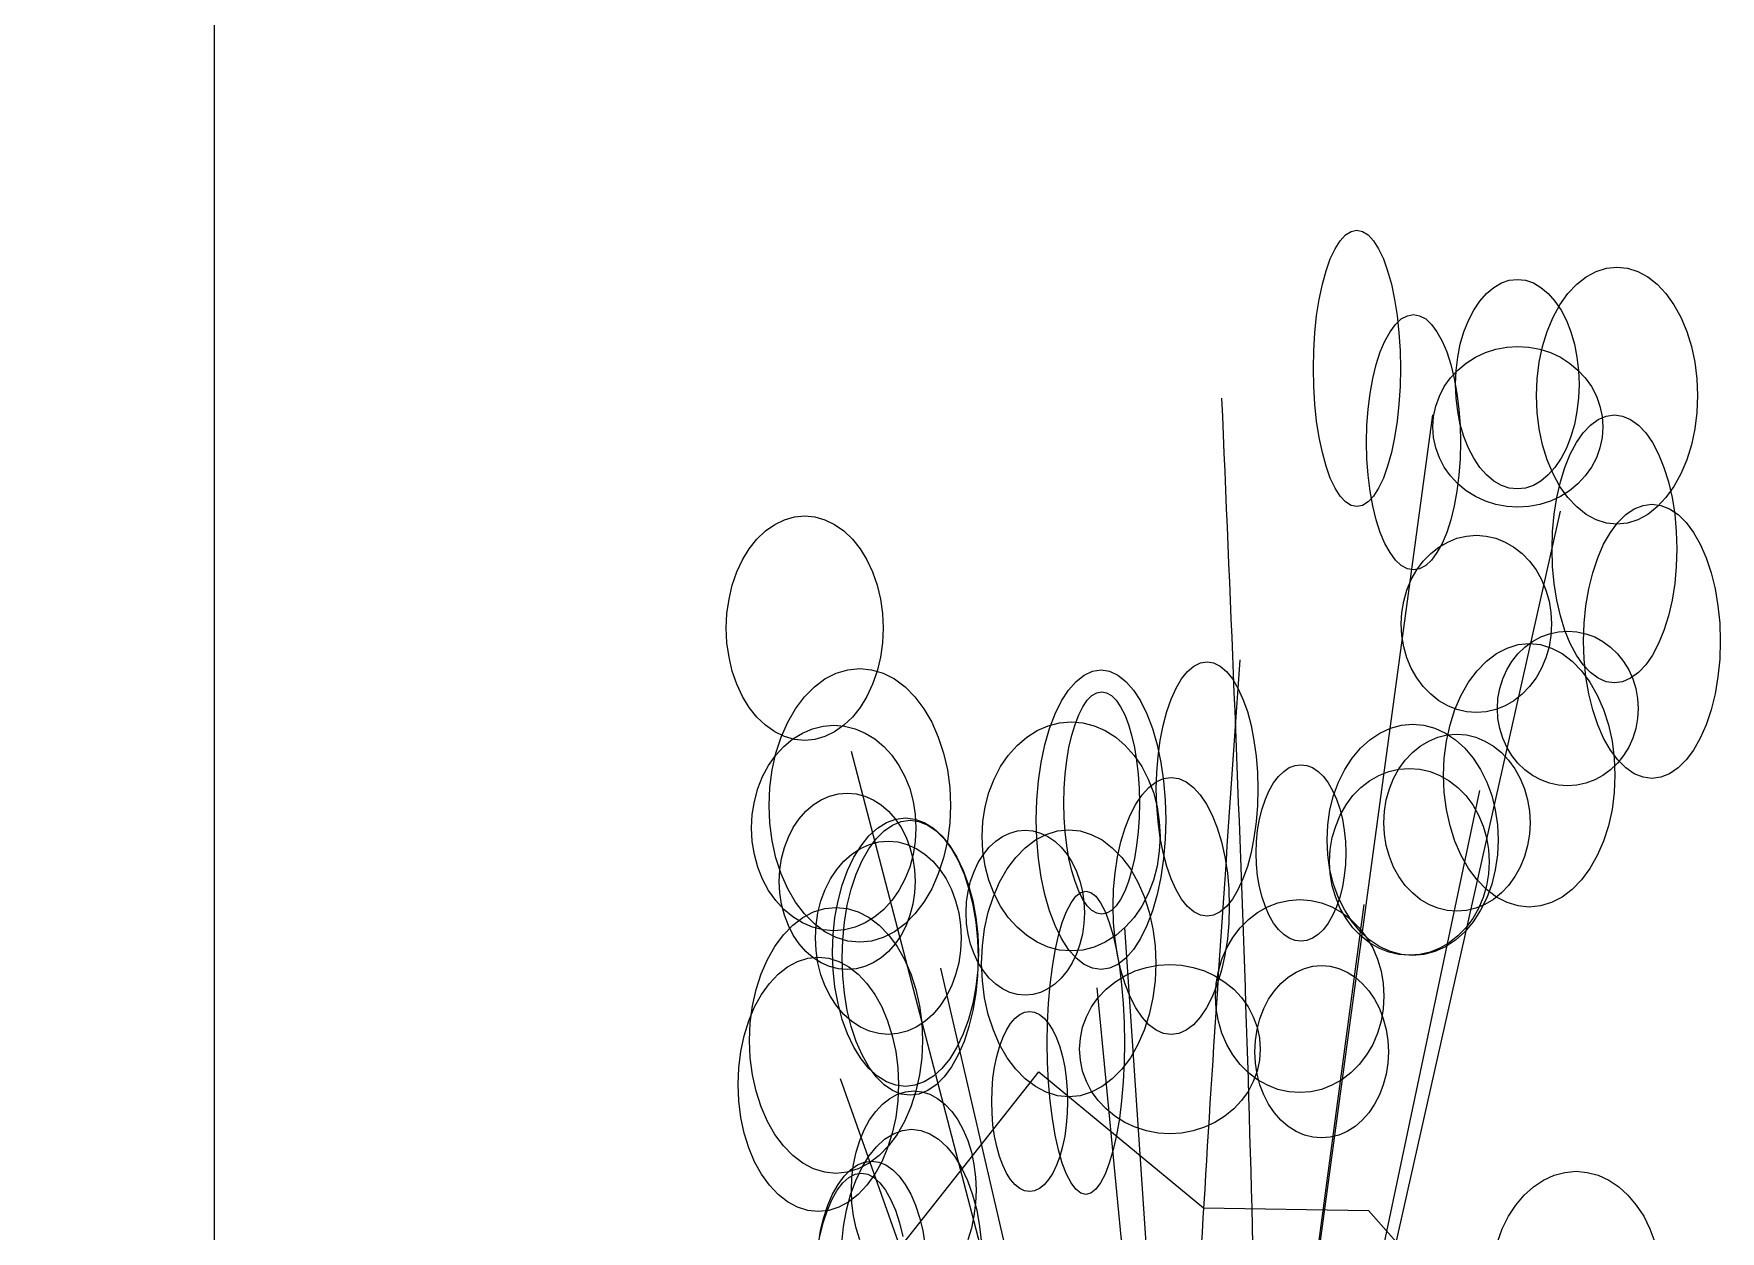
# Model space of a CAD drawing. Header units: millimetres. Extents: x -1800 to 33200, y -8500 to 38400.
# Drawn here: x 22664 to 24651, y 22283 to 23694 of the extents above; entities that cross this region are included whole.
import ezdxf

# ---------------------------------------------------------------- set-up
doc = ezdxf.new("R2010")
doc.units = ezdxf.units.MM
for name, color, linetype, lineweight in [('E-GLASS', 4, 'Continuous', 13), ('E-LANDSCAPE', 8, 'Continuous', 9), ('E-PLANT', 3, 'Continuous', 13)]:
    doc.layers.add(name, color=color, linetype=linetype, lineweight=lineweight)

msp = doc.modelspace()

# ---------------------------------------------------------------- linework, layer by layer
at = {"layer": 'E-GLASS'}
msp.add_line((22876.7, 25361.4), (22876.7, 20623.5), dxfattribs=at)
at = {"layer": 'E-LANDSCAPE'}
msp.add_lwpolyline([(19963.1, 22056.9), (20157.4, 22056.5), (20351.6, 22172.5), (20545.8, 22333.3), (20740.1, 22535), (20934.3, 22728.1), (21128.6, 22427), (21322.8, 22153.3), (21517, 22190), (21711.3, 21938), (21905.5, 22042.9), (22099.7, 22142.5), (22294, 22148.7), (22488.2, 22080.3), (22682.4, 21790.5), (22876.7, 21711.3), (23070.9, 21560.6), (23265.1, 21664.6), (23459.4, 21935.3), (23653.6, 22224.7), (23847.9, 22471.2), (24042.1, 22310.6), (24236.3, 22307.8), (24430.6, 22087.4)], dxfattribs=at)
at = {"layer": 'E-PLANT'}
for q in [(24312.2, 23245.3), (24462.4, 23131.8), (23627.4, 22848.4), (24367.5, 22802.7), (24231.4, 22668.3), (23949.5, 22641), (23732.5, 22593.1), (23916.9, 22570), (23614.4, 22462.7)]:
    msp.add_line((24042.1, 21260.4), q, dxfattribs=at)
for points in [[(24273.9, 23300), (24273.5, 23278.7), (24272.2, 23257.9), (24270, 23237.7), (24267.1, 23218.6), (24263.3, 23200.9), (24258.9, 23184.9), (24253.9, 23170.8), (24248.3, 23159), (24242.3, 23149.6), (24235.9, 23142.7), (24229.3, 23138.6), (24222.7, 23137.2), (24216, 23138.6), (24209.4, 23142.7), (24203, 23149.6), (24197, 23159), (24191.4, 23170.8), (24186.4, 23184.9), (24182, 23200.9), (24178.2, 23218.6), (24175.3, 23237.7), (24173.1, 23257.9), (24171.8, 23278.7), (24171.4, 23300), (24171.8, 23321.2), (24173.1, 23342.1), (24175.3, 23362.3), (24178.2, 23381.4), (24182, 23399.1), (24186.4, 23415.1), (24191.4, 23429.2), (24197, 23441), (24203, 23450.4), (24209.4, 23457.3), (24216, 23461.4), (24222.7, 23462.8), (24229.3, 23461.4), (24235.9, 23457.3), (24242.3, 23450.4), (24248.3, 23441), (24253.9, 23429.2), (24258.9, 23415.1), (24263.3, 23399.1), (24267.1, 23381.4), (24270, 23362.3), (24272.2, 23342.1), (24273.5, 23321.2), (24273.9, 23300)], [(24623.9, 23268), (24623, 23248.2), (24620.6, 23228.7), (24616.6, 23210), (24611.1, 23192.2), (24604.3, 23175.7), (24596.1, 23160.8), (24586.7, 23147.7), (24576.4, 23136.7), (24565.3, 23128), (24553.6, 23121.6), (24541.4, 23117.7), (24529, 23116.4), (24516.6, 23117.7), (24504.5, 23121.6), (24492.7, 23128), (24481.6, 23136.7), (24471.3, 23147.7), (24461.9, 23160.8), (24453.8, 23175.7), (24446.9, 23192.2), (24441.4, 23210), (24437.4, 23228.7), (24435, 23248.2), (24434.2, 23268), (24435, 23287.7), (24437.4, 23307.2), (24441.4, 23325.9), (24446.9, 23343.7), (24453.8, 23360.2), (24461.9, 23375.1), (24471.3, 23388.2), (24481.6, 23399.2), (24492.7, 23407.9), (24504.5, 23414.3), (24516.6, 23418.2), (24529, 23419.5), (24541.4, 23418.2), (24553.6, 23414.3), (24565.3, 23407.9), (24576.4, 23399.2), (24586.7, 23388.2), (24596.1, 23375.1), (24604.3, 23360.2), (24611.1, 23343.7), (24616.6, 23325.9), (24620.6, 23307.2), (24623, 23287.7), (24623.9, 23268)], [(24484.4, 23281.4), (24483.8, 23265.3), (24481.9, 23249.4), (24478.9, 23234.1), (24474.7, 23219.6), (24469.4, 23206.2), (24463.1, 23194.1), (24456, 23183.4), (24448.1, 23174.4), (24439.5, 23167.3), (24430.5, 23162.1), (24421.2, 23158.9), (24411.7, 23157.9), (24402.2, 23158.9), (24392.9, 23162.1), (24383.9, 23167.3), (24375.4, 23174.4), (24367.4, 23183.4), (24360.3, 23194.1), (24354, 23206.2), (24348.7, 23219.6), (24344.5, 23234.1), (24341.5, 23249.4), (24339.6, 23265.3), (24339, 23281.4), (24339.6, 23297.5), (24341.5, 23313.4), (24344.5, 23328.7), (24348.7, 23343.2), (24354, 23356.6), (24360.3, 23368.7), (24367.4, 23379.4), (24375.4, 23388.4), (24383.9, 23395.5), (24392.9, 23400.7), (24402.2, 23403.9), (24411.7, 23404.9), (24421.2, 23403.9), (24430.5, 23400.7), (24439.5, 23395.5), (24448.1, 23388.4), (24456, 23379.4), (24463.1, 23368.7), (24469.4, 23356.6), (24474.7, 23343.2), (24478.9, 23328.7), (24481.9, 23313.4), (24483.8, 23297.5), (24484.4, 23281.4)], [(24344.7, 23213.1), (24344.2, 23193.5), (24342.8, 23174.2), (24340.5, 23155.5), (24337.3, 23137.9), (24333.3, 23121.6), (24328.5, 23106.8), (24323, 23093.8), (24317, 23082.9), (24310.5, 23074.2), (24303.7, 23067.9), (24296.6, 23064), (24289.4, 23062.8), (24282.1, 23064), (24275, 23067.9), (24268.2, 23074.2), (24261.7, 23082.9), (24255.7, 23093.8), (24250.2, 23106.8), (24245.4, 23121.6), (24241.4, 23137.9), (24238.2, 23155.5), (24235.9, 23174.2), (24234.5, 23193.5), (24234, 23213.1), (24234.5, 23232.7), (24235.9, 23252), (24238.2, 23270.6), (24241.4, 23288.2), (24245.4, 23304.6), (24250.2, 23319.4), (24255.7, 23332.3), (24261.7, 23343.3), (24268.2, 23351.9), (24275, 23358.3), (24282.1, 23362.1), (24289.4, 23363.4), (24296.6, 23362.1), (24303.7, 23358.3), (24310.5, 23351.9), (24317, 23343.3), (24323, 23332.3), (24328.5, 23319.4), (24333.3, 23304.6), (24337.3, 23288.2), (24340.5, 23270.6), (24342.8, 23252), (24344.2, 23232.7), (24344.7, 23213.1)], [(24512.3, 23231.1), (24511.5, 23218.7), (24508.9, 23206.6), (24504.7, 23194.8), (24498.9, 23183.7), (24491.6, 23173.4), (24483, 23164), (24473.2, 23155.9), (24462.3, 23149), (24450.6, 23143.5), (24438.2, 23139.5), (24425.3, 23137.1), (24412.3, 23136.3), (24399.2, 23137.1), (24386.4, 23139.5), (24374, 23143.5), (24362.3, 23149), (24351.4, 23155.9), (24341.5, 23164), (24332.9, 23173.4), (24325.6, 23183.7), (24319.8, 23194.8), (24315.6, 23206.6), (24313.1, 23218.7), (24312.2, 23231.1), (24313.1, 23243.5), (24315.6, 23255.6), (24319.8, 23267.4), (24325.6, 23278.5), (24332.9, 23288.8), (24341.5, 23298.1), (24351.4, 23306.3), (24362.3, 23313.2), (24374, 23318.7), (24386.4, 23322.7), (24399.2, 23325.1), (24412.3, 23325.9), (24425.3, 23325.1), (24438.2, 23322.7), (24450.6, 23318.7), (24462.3, 23313.2), (24473.2, 23306.3), (24483, 23298.1), (24491.6, 23288.8), (24498.9, 23278.5), (24504.7, 23267.4), (24508.9, 23255.6), (24511.5, 23243.5), (24512.3, 23231.1)], [(24599.5, 23087.3), (24598.9, 23066.7), (24597, 23046.5), (24593.9, 23026.9), (24589.7, 23008.4), (24584.3, 22991.2), (24578, 22975.7), (24570.8, 22962.1), (24562.8, 22950.6), (24554.2, 22941.5), (24545, 22934.8), (24535.6, 22930.8), (24526, 22929.5), (24516.4, 22930.8), (24507, 22934.8), (24497.9, 22941.5), (24489.2, 22950.6), (24481.2, 22962.1), (24474, 22975.7), (24467.7, 22991.2), (24462.3, 23008.4), (24458.1, 23026.9), (24455, 23046.5), (24453.1, 23066.7), (24452.5, 23087.3), (24453.1, 23107.9), (24455, 23128.2), (24458.1, 23147.8), (24462.3, 23166.3), (24467.7, 23183.4), (24474, 23199), (24481.2, 23212.6), (24489.2, 23224.1), (24497.9, 23233.2), (24507, 23239.8), (24516.4, 23243.9), (24526, 23245.2), (24535.6, 23243.9), (24545, 23239.8), (24554.2, 23233.2), (24562.8, 23224.1), (24570.8, 23212.6), (24578, 23199), (24584.3, 23183.4), (24589.7, 23166.3), (24593.9, 23147.8), (24597, 23128.2), (24598.9, 23107.9), (24599.5, 23087.3)], [(23664.6, 22994), (23663.8, 22976.7), (23661.5, 22959.7), (23657.6, 22943.3), (23652.3, 22927.8), (23645.5, 22913.4), (23637.6, 22900.4), (23628.5, 22889), (23618.5, 22879.4), (23607.6, 22871.7), (23596.2, 22866.2), (23584.4, 22862.8), (23572.3, 22861.7), (23560.3, 22862.8), (23548.4, 22866.2), (23537, 22871.7), (23526.2, 22879.4), (23516.1, 22889), (23507, 22900.4), (23499.1, 22913.4), (23492.4, 22927.8), (23487, 22943.3), (23483.2, 22959.7), (23480.8, 22976.7), (23480, 22994), (23480.8, 23011.2), (23483.2, 23028.2), (23487, 23044.6), (23492.4, 23060.1), (23499.1, 23074.5), (23507, 23087.5), (23516.1, 23098.9), (23526.2, 23108.5), (23537, 23116.2), (23548.4, 23121.7), (23560.3, 23125.1), (23572.3, 23126.2), (23584.4, 23125.1), (23596.2, 23121.7), (23607.6, 23116.2), (23618.5, 23108.5), (23628.5, 23098.9), (23637.6, 23087.5), (23645.5, 23074.5), (23652.3, 23060.1), (23657.6, 23044.6), (23661.5, 23028.2), (23663.8, 23011.2), (23664.6, 22994)], [(24650.7, 22978.5), (24650, 22957.4), (24647.9, 22936.7), (24644.5, 22916.6), (24639.9, 22897.7), (24634, 22880.1), (24627.1, 22864.2), (24619.2, 22850.3), (24610.4, 22838.6), (24601, 22829.2), (24591, 22822.4), (24580.7, 22818.3), (24570.2, 22816.9), (24559.7, 22818.3), (24549.3, 22822.4), (24539.4, 22829.2), (24529.9, 22838.6), (24521.2, 22850.3), (24513.2, 22864.2), (24506.3, 22880.1), (24500.5, 22897.7), (24495.8, 22916.6), (24492.4, 22936.7), (24490.4, 22957.4), (24489.7, 22978.5), (24490.4, 22999.6), (24492.4, 23020.3), (24495.8, 23040.3), (24500.5, 23059.2), (24506.3, 23076.8), (24513.2, 23092.7), (24521.2, 23106.6), (24529.9, 23118.4), (24539.4, 23127.7), (24549.3, 23134.5), (24559.7, 23138.6), (24570.2, 23140), (24580.7, 23138.6), (24591, 23134.5), (24601, 23127.7), (24610.4, 23118.4), (24619.2, 23106.6), (24627.1, 23092.7), (24634, 23076.8), (24639.9, 23059.2), (24644.5, 23040.3), (24647.9, 23020.3), (24650, 22999.6), (24650.7, 22978.5)], [(24452, 22998.9), (24451.3, 22985.2), (24449, 22971.8), (24445.3, 22958.9), (24440.2, 22946.6), (24433.7, 22935.3), (24426.1, 22925), (24417.4, 22916), (24407.7, 22908.4), (24397.4, 22902.4), (24386.4, 22898), (24375, 22895.3), (24363.5, 22894.4), (24351.9, 22895.3), (24340.5, 22898), (24329.6, 22902.4), (24319.2, 22908.4), (24309.6, 22916), (24300.8, 22925), (24293.2, 22935.3), (24286.8, 22946.6), (24281.6, 22958.9), (24277.9, 22971.8), (24275.7, 22985.2), (24274.9, 22998.9), (24275.7, 23012.5), (24277.9, 23025.9), (24281.6, 23038.8), (24286.8, 23051.1), (24293.2, 23062.5), (24300.8, 23072.7), (24309.6, 23081.7), (24319.2, 23089.3), (24329.6, 23095.4), (24340.5, 23099.8), (24351.9, 23102.4), (24363.5, 23103.3), (24375, 23102.4), (24386.4, 23099.8), (24397.4, 23095.4), (24407.7, 23089.3), (24417.4, 23081.7), (24426.1, 23072.7), (24433.7, 23062.5), (24440.2, 23051.1), (24445.3, 23038.8), (24449, 23025.9), (24451.3, 23012.5), (24452, 22998.9)], [(24554, 22899.2), (24553.3, 22887.3), (24551.2, 22875.6), (24547.7, 22864.3), (24542.9, 22853.7), (24536.8, 22843.7), (24529.7, 22834.8), (24521.5, 22826.9), (24512.5, 22820.3), (24502.8, 22815), (24492.5, 22811.2), (24481.9, 22808.9), (24471.1, 22808.1), (24460.2, 22808.9), (24449.6, 22811.2), (24439.3, 22815), (24429.6, 22820.3), (24420.6, 22826.9), (24412.4, 22834.8), (24405.3, 22843.7), (24399.2, 22853.7), (24394.4, 22864.3), (24391, 22875.6), (24388.8, 22887.3), (24388.1, 22899.2), (24388.8, 22911.1), (24391, 22922.8), (24394.4, 22934.1), (24399.2, 22944.8), (24405.3, 22954.7), (24412.4, 22963.7), (24420.6, 22971.6), (24429.6, 22978.2), (24439.3, 22983.5), (24449.6, 22987.3), (24460.2, 22989.6), (24471.1, 22990.4), (24481.9, 22989.6), (24492.5, 22987.3), (24502.8, 22983.5), (24512.5, 22978.2), (24521.5, 22971.6), (24529.7, 22963.7), (24536.8, 22954.7), (24542.9, 22944.8), (24547.7, 22934.1), (24551.2, 22922.8), (24553.3, 22911.1), (24554, 22899.2)], [(24526.6, 22820.5), (24525.8, 22800.2), (24523.2, 22780.3), (24519, 22761.1), (24513.1, 22742.9), (24505.8, 22726), (24497.1, 22710.7), (24487.1, 22697.3), (24476.1, 22686), (24464.3, 22677), (24451.8, 22670.5), (24438.8, 22666.5), (24425.7, 22665.2), (24412.5, 22666.5), (24399.5, 22670.5), (24387, 22677), (24375.2, 22686), (24364.2, 22697.3), (24354.2, 22710.7), (24345.5, 22726), (24338.2, 22742.9), (24332.4, 22761.1), (24328.1, 22780.3), (24325.5, 22800.2), (24324.7, 22820.5), (24325.5, 22840.8), (24328.1, 22860.7), (24332.4, 22879.9), (24338.2, 22898.2), (24345.5, 22915.1), (24354.2, 22930.3), (24364.2, 22943.7), (24375.2, 22955), (24387, 22964), (24399.5, 22970.5), (24412.5, 22974.5), (24425.7, 22975.8), (24438.8, 22974.5), (24451.8, 22970.5), (24464.3, 22964), (24476.1, 22955), (24487.1, 22943.7), (24497.1, 22930.3), (24505.8, 22915.1), (24513.1, 22898.2), (24519, 22879.9), (24523.2, 22860.7), (24525.8, 22840.8), (24526.6, 22820.5)], [(23744, 22785), (23743.1, 22764), (23740.4, 22743.3), (23735.9, 22723.3), (23729.7, 22704.4), (23721.9, 22686.8), (23712.7, 22671), (23702.2, 22657.1), (23690.6, 22645.4), (23678, 22636), (23664.8, 22629.2), (23651.1, 22625.1), (23637.1, 22623.7), (23623.2, 22625.1), (23609.5, 22629.2), (23596.2, 22636), (23583.7, 22645.4), (23572.1, 22657.1), (23561.6, 22671), (23552.4, 22686.8), (23544.6, 22704.4), (23538.4, 22723.3), (23533.9, 22743.3), (23531.2, 22764), (23530.3, 22785), (23531.2, 22806.1), (23533.9, 22826.8), (23538.4, 22846.7), (23544.6, 22865.6), (23552.4, 22883.2), (23561.6, 22899), (23572.1, 22913), (23583.7, 22924.7), (23596.2, 22934), (23609.5, 22940.8), (23623.2, 22944.9), (23637.1, 22946.3), (23651.1, 22944.9), (23664.8, 22940.8), (23678, 22934), (23690.6, 22924.7), (23702.2, 22913), (23712.7, 22899), (23721.9, 22883.2), (23729.7, 22865.6), (23735.9, 22846.7), (23740.4, 22826.8), (23743.1, 22806.1), (23744, 22785)], [(23997.7, 22768.1), (23997, 22745.1), (23995.1, 22722.4), (23991.9, 22700.6), (23987.5, 22679.9), (23981.9, 22660.7), (23975.3, 22643.3), (23967.8, 22628.1), (23959.5, 22615.3), (23950.6, 22605), (23941.1, 22597.6), (23931.3, 22593.1), (23921.4, 22591.6), (23911.4, 22593.1), (23901.6, 22597.6), (23892.2, 22605), (23883.2, 22615.3), (23874.9, 22628.1), (23867.4, 22643.3), (23860.8, 22660.7), (23855.3, 22679.9), (23850.9, 22700.6), (23847.7, 22722.4), (23845.7, 22745.1), (23845.1, 22768.1), (23845.7, 22791.1), (23847.7, 22813.8), (23850.9, 22835.6), (23855.3, 22856.4), (23860.8, 22875.5), (23867.4, 22892.9), (23874.9, 22908.1), (23883.2, 22921), (23892.2, 22931.2), (23901.6, 22938.6), (23911.4, 22943.1), (23921.4, 22944.6), (23931.3, 22943.1), (23941.1, 22938.6), (23950.6, 22931.2), (23959.5, 22921), (23967.8, 22908.1), (23975.3, 22892.9), (23981.9, 22875.5), (23987.5, 22856.4), (23991.9, 22835.6), (23995.1, 22813.8), (23997, 22791.1), (23997.7, 22768.1)], [(24106, 22804.4), (24105.5, 22784.8), (24104, 22765.6), (24101.5, 22747), (24098, 22729.4), (24093.7, 22713.1), (24088.5, 22698.4), (24082.6, 22685.5), (24076.1, 22674.6), (24069.1, 22665.9), (24061.7, 22659.6), (24054, 22655.8), (24046.2, 22654.5), (24038.4, 22655.8), (24030.8, 22659.6), (24023.3, 22665.9), (24016.3, 22674.6), (24009.8, 22685.5), (24003.9, 22698.4), (23998.8, 22713.1), (23994.4, 22729.4), (23991, 22747), (23988.5, 22765.6), (23986.9, 22784.8), (23986.4, 22804.4), (23986.9, 22823.9), (23988.5, 22843.2), (23991, 22861.7), (23994.4, 22879.3), (23998.8, 22895.6), (24003.9, 22910.3), (24009.8, 22923.3), (24016.3, 22934.2), (24023.3, 22942.8), (24030.8, 22949.1), (24038.4, 22952.9), (24046.2, 22954.2), (24054, 22952.9), (24061.7, 22949.1), (24069.1, 22942.8), (24076.1, 22934.2), (24082.6, 22923.3), (24088.5, 22910.3), (24093.7, 22895.6), (24098, 22879.3), (24101.5, 22861.7), (24104, 22843.2), (24105.5, 22823.9), (24106, 22804.4)], [(23966.6, 22787.8), (23966.2, 22770.7), (23965, 22753.9), (23963.2, 22737.7), (23960.6, 22722.3), (23957.4, 22708.1), (23953.5, 22695.2), (23949.2, 22683.9), (23944.3, 22674.3), (23939.1, 22666.8), (23933.6, 22661.3), (23927.9, 22657.9), (23922.1, 22656.8), (23916.3, 22657.9), (23910.6, 22661.3), (23905.1, 22666.8), (23899.9, 22674.3), (23895.1, 22683.9), (23890.7, 22695.2), (23886.9, 22708.1), (23883.6, 22722.3), (23881, 22737.7), (23879.2, 22753.9), (23878, 22770.7), (23877.7, 22787.8), (23878, 22804.9), (23879.2, 22821.7), (23881, 22838), (23883.6, 22853.3), (23886.9, 22867.6), (23890.7, 22880.5), (23895.1, 22891.8), (23899.9, 22901.3), (23905.1, 22908.9), (23910.6, 22914.4), (23916.3, 22917.7), (23922.1, 22918.9), (23927.9, 22917.7), (23933.6, 22914.4), (23939.1, 22908.9), (23944.3, 22901.3), (23949.2, 22891.8), (23953.5, 22880.5), (23957.4, 22867.6), (23960.6, 22853.3), (23963.2, 22838), (23965, 22821.7), (23966.2, 22804.9), (23966.6, 22787.8)], [(23990.9, 22748.5), (23990, 22730.9), (23987.4, 22713.5), (23983, 22696.8), (23976.9, 22681), (23969.3, 22666.3), (23960.3, 22653), (23949.9, 22641.4), (23938.6, 22631.6), (23926.3, 22623.7), (23913.3, 22618.1), (23899.8, 22614.6), (23886.2, 22613.5), (23872.5, 22614.6), (23859, 22618.1), (23846.1, 22623.7), (23833.8, 22631.6), (23822.4, 22641.4), (23812.1, 22653), (23803, 22666.3), (23795.4, 22681), (23789.3, 22696.8), (23784.9, 22713.5), (23782.3, 22730.9), (23781.4, 22748.5), (23782.3, 22766.1), (23784.9, 22783.4), (23789.3, 22800.2), (23795.4, 22816), (23803, 22830.7), (23812.1, 22844), (23822.4, 22855.6), (23833.8, 22865.4), (23846.1, 22873.2), (23859, 22878.9), (23872.5, 22882.4), (23886.2, 22883.5), (23899.8, 22882.4), (23913.3, 22878.9), (23926.3, 22873.2), (23938.6, 22865.4), (23949.9, 22855.6), (23960.3, 22844), (23969.3, 22830.7), (23976.9, 22816), (23983, 22800.2), (23987.4, 22783.4), (23990, 22766.1), (23990.9, 22748.5)], [(23703.3, 22758.5), (23702.5, 22742.6), (23700, 22727.1), (23696, 22712.1), (23690.4, 22697.9), (23683.3, 22684.7), (23675, 22672.8), (23665.5, 22662.4), (23655, 22653.6), (23643.6, 22646.6), (23631.6, 22641.5), (23619.2, 22638.4), (23606.6, 22637.4), (23593.9, 22638.4), (23581.5, 22641.5), (23569.6, 22646.6), (23558.2, 22653.6), (23547.7, 22662.4), (23538.2, 22672.8), (23529.8, 22684.7), (23522.8, 22697.9), (23517.2, 22712.1), (23513.1, 22727.1), (23510.6, 22742.6), (23509.8, 22758.5), (23510.6, 22774.3), (23513.1, 22789.8), (23517.2, 22804.8), (23522.8, 22819), (23529.8, 22832.2), (23538.2, 22844.1), (23547.7, 22854.5), (23558.2, 22863.3), (23569.6, 22870.3), (23581.5, 22875.4), (23593.9, 22878.5), (23606.6, 22879.6), (23619.2, 22878.5), (23631.6, 22875.4), (23643.6, 22870.3), (23655, 22863.3), (23665.5, 22854.5), (23675, 22844.1), (23683.3, 22832.2), (23690.4, 22819), (23696, 22804.8), (23700, 22789.8), (23702.5, 22774.3), (23703.3, 22758.5)], [(24389.2, 22744.4), (24388.3, 22726.6), (24385.7, 22709.1), (24381.5, 22692.2), (24375.7, 22676.2), (24368.3, 22661.4), (24359.6, 22648), (24349.7, 22636.2), (24338.8, 22626.3), (24326.9, 22618.4), (24314.4, 22612.7), (24301.5, 22609.2), (24288.3, 22608), (24275.2, 22609.2), (24262.2, 22612.7), (24249.8, 22618.4), (24237.9, 22626.3), (24227, 22636.2), (24217.1, 22648), (24208.4, 22661.4), (24201, 22676.2), (24195.2, 22692.2), (24191, 22709.1), (24188.4, 22726.6), (24187.5, 22744.4), (24188.4, 22762.2), (24191, 22779.7), (24195.2, 22796.5), (24201, 22812.5), (24208.4, 22827.4), (24217.1, 22840.8), (24227, 22852.5), (24237.9, 22862.4), (24249.8, 22870.3), (24262.2, 22876.1), (24275.2, 22879.5), (24288.3, 22880.7), (24301.5, 22879.5), (24314.4, 22876.1), (24326.9, 22870.3), (24338.8, 22862.4), (24349.7, 22852.5), (24359.6, 22840.8), (24368.3, 22827.4), (24375.7, 22812.5), (24381.5, 22796.5), (24385.7, 22779.7), (24388.3, 22762.2), (24389.2, 22744.4)], [(24426.6, 22764.6), (24425.9, 22751), (24423.7, 22737.6), (24420, 22724.7), (24415, 22712.4), (24408.8, 22701.1), (24401.4, 22690.8), (24392.9, 22681.9), (24383.5, 22674.3), (24373.4, 22668.2), (24362.8, 22663.9), (24351.7, 22661.2), (24340.5, 22660.3), (24329.2, 22661.2), (24318.2, 22663.9), (24307.5, 22668.2), (24297.4, 22674.3), (24288, 22681.9), (24279.6, 22690.8), (24272.1, 22701.1), (24265.9, 22712.4), (24260.9, 22724.7), (24257.3, 22737.6), (24255.1, 22751), (24254.3, 22764.6), (24255.1, 22778.2), (24257.3, 22791.6), (24260.9, 22804.5), (24265.9, 22816.7), (24272.1, 22828.1), (24279.6, 22838.3), (24288, 22847.3), (24297.4, 22854.9), (24307.5, 22860.9), (24318.2, 22865.3), (24329.2, 22868), (24340.5, 22868.9), (24351.7, 22868), (24362.8, 22865.3), (24373.4, 22860.9), (24383.5, 22854.9), (24392.9, 22847.3), (24401.4, 22838.3), (24408.8, 22828.1), (24415, 22816.7), (24420, 22804.5), (24423.7, 22791.6), (24425.9, 22778.2), (24426.6, 22764.6)], [(24209.6, 22729), (24209.1, 22715.4), (24207.8, 22702), (24205.6, 22689.1), (24202.5, 22676.9), (24198.7, 22665.6), (24194.1, 22655.4), (24188.9, 22646.4), (24183.2, 22638.8), (24177, 22632.8), (24170.4, 22628.4), (24163.7, 22625.8), (24156.8, 22624.9), (24149.9, 22625.8), (24143.1, 22628.4), (24136.6, 22632.8), (24130.4, 22638.8), (24124.6, 22646.4), (24119.4, 22655.4), (24114.9, 22665.6), (24111, 22676.9), (24108, 22689.1), (24105.8, 22702), (24104.4, 22715.4), (24104, 22729), (24104.4, 22742.5), (24105.8, 22755.9), (24108, 22768.8), (24111, 22781), (24114.9, 22792.3), (24119.4, 22802.5), (24124.6, 22811.5), (24130.4, 22819.1), (24136.6, 22825.1), (24143.1, 22829.5), (24149.9, 22832.1), (24156.8, 22833), (24163.7, 22832.1), (24170.4, 22829.5), (24177, 22825.1), (24183.2, 22819.1), (24188.9, 22811.5), (24194.1, 22802.5), (24198.7, 22792.3), (24202.5, 22781), (24205.6, 22768.8), (24207.8, 22755.9), (24209.1, 22742.5), (24209.6, 22729)], [(24378.5, 22718.6), (24377.7, 22704.2), (24375.3, 22690.1), (24371.3, 22676.5), (24365.9, 22663.5), (24359.1, 22651.6), (24351, 22640.7), (24341.7, 22631.2), (24331.5, 22623.2), (24320.5, 22616.8), (24308.8, 22612.2), (24296.8, 22609.4), (24284.5, 22608.5), (24272.2, 22609.4), (24260.2, 22612.2), (24248.5, 22616.8), (24237.5, 22623.2), (24227.3, 22631.2), (24218, 22640.7), (24209.9, 22651.6), (24203.1, 22663.5), (24197.7, 22676.5), (24193.7, 22690.1), (24191.3, 22704.2), (24190.5, 22718.6), (24191.3, 22733), (24193.7, 22747.1), (24197.7, 22760.7), (24203.1, 22773.7), (24209.9, 22785.6), (24218, 22796.5), (24227.3, 22806), (24237.5, 22814), (24248.5, 22820.4), (24260.2, 22825), (24272.2, 22827.8), (24284.5, 22828.7), (24296.8, 22827.8), (24308.8, 22825), (24320.5, 22820.4), (24331.5, 22814), (24341.7, 22806), (24351, 22796.5), (24359.1, 22785.6), (24365.9, 22773.7), (24371.3, 22760.7), (24375.3, 22747.1), (24377.7, 22733), (24378.5, 22718.6)], [(24072.4, 22666.4), (24071.9, 22646.7), (24070.1, 22627.2), (24067.2, 22608.5), (24063.3, 22590.7), (24058.3, 22574.3), (24052.4, 22559.4), (24045.7, 22546.3), (24038.2, 22535.3), (24030.2, 22526.5), (24021.7, 22520.2), (24012.9, 22516.3), (24004, 22515), (23995.1, 22516.3), (23986.3, 22520.2), (23977.8, 22526.5), (23969.8, 22535.3), (23962.4, 22546.3), (23955.6, 22559.4), (23949.7, 22574.3), (23944.8, 22590.7), (23940.8, 22608.5), (23937.9, 22627.2), (23936.2, 22646.7), (23935.6, 22666.4), (23936.2, 22686.2), (23937.9, 22705.6), (23940.8, 22724.4), (23944.8, 22742.2), (23949.7, 22758.6), (23955.6, 22773.5), (23962.4, 22786.6), (23969.8, 22797.6), (23977.8, 22806.3), (23986.3, 22812.7), (23995.1, 22816.6), (24004, 22817.9), (24012.9, 22816.6), (24021.7, 22812.7), (24030.2, 22806.3), (24038.2, 22797.6), (24045.7, 22786.6), (24052.4, 22773.5), (24058.3, 22758.6), (24063.3, 22742.2), (24067.2, 22724.4), (24070.1, 22705.6), (24071.9, 22686.2), (24072.4, 22666.4)], [(23702.4, 22695.5), (23701.7, 22681.9), (23699.7, 22668.6), (23696.3, 22655.7), (23691.7, 22643.5), (23685.9, 22632.2), (23679, 22621.9), (23671.1, 22613), (23662.4, 22605.4), (23653, 22599.4), (23643.1, 22595), (23632.9, 22592.3), (23622.4, 22591.5), (23612, 22592.3), (23601.7, 22595), (23591.8, 22599.4), (23582.4, 22605.4), (23573.7, 22613), (23565.8, 22621.9), (23558.9, 22632.2), (23553.1, 22643.5), (23548.5, 22655.7), (23545.1, 22668.6), (23543.1, 22681.9), (23542.4, 22695.5), (23543.1, 22709.1), (23545.1, 22722.4), (23548.5, 22735.3), (23553.1, 22747.5), (23558.9, 22758.8), (23565.8, 22769.1), (23573.7, 22778.1), (23582.4, 22785.6), (23591.8, 22791.6), (23601.7, 22796), (23612, 22798.7), (23622.4, 22799.6), (23632.9, 22798.7), (23643.1, 22796), (23653, 22791.6), (23662.4, 22785.6), (23671.1, 22778.1), (23679, 22769.1), (23685.9, 22758.8), (23691.7, 22747.5), (23696.3, 22735.3), (23699.7, 22722.4), (23701.7, 22709.1), (23702.4, 22695.5)], [(23776.9, 22612), (23776.2, 22591.4), (23774, 22571.1), (23770.4, 22551.5), (23765.4, 22532.9), (23759.1, 22515.7), (23751.7, 22500.2), (23743.3, 22486.5), (23733.9, 22475), (23723.9, 22465.9), (23713.2, 22459.2), (23702.2, 22455.2), (23691, 22453.8), (23679.8, 22455.2), (23668.7, 22459.2), (23658.1, 22465.9), (23648, 22475), (23638.7, 22486.5), (23630.2, 22500.2), (23622.8, 22515.7), (23616.6, 22532.9), (23611.6, 22551.5), (23608, 22571.1), (23605.8, 22591.4), (23605, 22612), (23605.8, 22632.7), (23608, 22653), (23611.6, 22672.6), (23616.6, 22691.1), (23622.8, 22708.3), (23630.2, 22723.9), (23638.7, 22737.5), (23648, 22749), (23658.1, 22758.2), (23668.7, 22764.8), (23679.8, 22768.9), (23691, 22770.2), (23702.2, 22768.9), (23713.2, 22764.8), (23723.9, 22758.2), (23733.9, 22749), (23743.3, 22737.5), (23751.7, 22723.9), (23759.1, 22708.3), (23765.4, 22691.1), (23770.4, 22672.6), (23774, 22653), (23776.2, 22632.7), (23776.9, 22612)], [(23776.5, 22605.5), (23775.8, 22584.3), (23773.8, 22563.6), (23770.4, 22543.5), (23765.8, 22524.5), (23760, 22506.9), (23753.1, 22490.9), (23745.2, 22477), (23736.5, 22465.2), (23727.1, 22455.8), (23717.2, 22449), (23706.9, 22444.9), (23696.5, 22443.5), (23686, 22444.9), (23675.8, 22449), (23665.8, 22455.8), (23656.5, 22465.2), (23647.7, 22477), (23639.9, 22490.9), (23633, 22506.9), (23627.2, 22524.5), (23622.5, 22543.5), (23619.2, 22563.6), (23617.1, 22584.3), (23616.4, 22605.5), (23617.1, 22626.6), (23619.2, 22647.4), (23622.5, 22667.5), (23627.2, 22686.5), (23633, 22704.1), (23639.9, 22720), (23647.7, 22734), (23656.5, 22745.8), (23665.8, 22755.1), (23675.8, 22761.9), (23686, 22766.1), (23696.5, 22767.5), (23706.9, 22766.1), (23717.2, 22761.9), (23727.1, 22755.1), (23736.5, 22745.8), (23745.2, 22734), (23753.1, 22720), (23760, 22704.1), (23765.8, 22686.5), (23770.4, 22667.5), (23773.8, 22647.4), (23775.8, 22626.6), (23776.5, 22605.5)], [(23901.7, 22658.6), (23901.1, 22645.9), (23899.4, 22633.4), (23896.4, 22621.4), (23892.4, 22610), (23887.3, 22599.4), (23881.3, 22589.9), (23874.5, 22581.5), (23866.9, 22574.4), (23858.7, 22568.8), (23850.1, 22564.7), (23841.2, 22562.3), (23832.1, 22561.4), (23823, 22562.3), (23814.1, 22564.7), (23805.4, 22568.8), (23797.3, 22574.4), (23789.7, 22581.5), (23782.8, 22589.9), (23776.8, 22599.4), (23771.8, 22610), (23767.7, 22621.4), (23764.8, 22633.4), (23763, 22645.9), (23762.4, 22658.6), (23763, 22671.3), (23764.8, 22683.7), (23767.7, 22695.8), (23771.8, 22707.2), (23776.8, 22717.7), (23782.8, 22727.3), (23789.7, 22735.7), (23797.3, 22742.7), (23805.4, 22748.3), (23814.1, 22752.4), (23823, 22754.9), (23832.1, 22755.7), (23841.2, 22754.9), (23850.1, 22752.4), (23858.7, 22748.3), (23866.9, 22742.7), (23874.5, 22735.7), (23881.3, 22727.3), (23887.3, 22717.7), (23892.4, 22707.2), (23896.4, 22695.8), (23899.4, 22683.7), (23901.1, 22671.3), (23901.7, 22658.6)], [(23985.9, 22598.9), (23985, 22578.4), (23982.4, 22558.2), (23978.1, 22538.7), (23972.2, 22520.3), (23964.7, 22503.1), (23955.9, 22487.7), (23945.8, 22474.1), (23934.6, 22462.7), (23922.6, 22453.6), (23909.9, 22447), (23896.7, 22442.9), (23883.3, 22441.6), (23869.9, 22442.9), (23856.8, 22447), (23844.1, 22453.6), (23832, 22462.7), (23820.9, 22474.1), (23810.8, 22487.7), (23801.9, 22503.1), (23794.5, 22520.3), (23788.5, 22538.7), (23784.2, 22558.2), (23781.6, 22578.4), (23780.7, 22598.9), (23781.6, 22619.4), (23784.2, 22639.6), (23788.5, 22659.1), (23794.5, 22677.6), (23801.9, 22694.7), (23810.8, 22710.2), (23820.9, 22723.7), (23832, 22735.2), (23844.1, 22744.3), (23856.8, 22750.9), (23869.9, 22754.9), (23883.3, 22756.2), (23896.7, 22754.9), (23909.9, 22750.9), (23922.6, 22744.3), (23934.6, 22735.2), (23945.8, 22723.7), (23955.9, 22710.2), (23964.7, 22694.7), (23972.2, 22677.6), (23978.1, 22659.1), (23982.4, 22639.6), (23985, 22619.4), (23985.9, 22598.9)], [(23756.6, 22629.1), (23755.9, 22614.2), (23753.7, 22599.6), (23750.1, 22585.4), (23745.1, 22572.1), (23738.9, 22559.7), (23731.5, 22548.5), (23723.1, 22538.7), (23713.7, 22530.4), (23703.7, 22523.8), (23693, 22519), (23682, 22516.1), (23670.8, 22515.1), (23659.6, 22516.1), (23648.6, 22519), (23638, 22523.8), (23627.9, 22530.4), (23618.6, 22538.7), (23610.1, 22548.5), (23602.7, 22559.7), (23596.5, 22572.1), (23591.5, 22585.4), (23587.9, 22599.6), (23585.7, 22614.2), (23585, 22629.1), (23585.7, 22643.9), (23587.9, 22658.5), (23591.5, 22672.7), (23596.5, 22686), (23602.7, 22698.4), (23610.1, 22709.6), (23618.6, 22719.5), (23627.9, 22727.7), (23638, 22734.3), (23648.6, 22739.1), (23659.6, 22742), (23670.8, 22743), (23682, 22742), (23693, 22739.1), (23703.7, 22734.3), (23713.7, 22727.7), (23723.1, 22719.5), (23731.5, 22709.6), (23738.9, 22698.4), (23745.1, 22686), (23750.1, 22672.7), (23753.7, 22658.5), (23755.9, 22643.9), (23756.6, 22629.1)], [(23710.9, 22508.1), (23710.1, 22487.6), (23707.5, 22467.5), (23703.2, 22448.1), (23697.3, 22429.7), (23689.9, 22412.7), (23681.1, 22397.3), (23671.1, 22383.8), (23660, 22372.4), (23648.1, 22363.3), (23635.5, 22356.7), (23622.4, 22352.7), (23609.1, 22351.4), (23595.9, 22352.7), (23582.8, 22356.7), (23570.2, 22363.3), (23558.3, 22372.4), (23547.2, 22383.8), (23537.2, 22397.3), (23528.4, 22412.7), (23521, 22429.7), (23515.1, 22448.1), (23510.8, 22467.5), (23508.2, 22487.6), (23507.4, 22508.1), (23508.2, 22528.6), (23510.8, 22548.7), (23515.1, 22568.1), (23521, 22586.5), (23528.4, 22603.5), (23537.2, 22618.9), (23547.2, 22632.4), (23558.3, 22643.8), (23570.2, 22652.9), (23582.8, 22659.5), (23595.9, 22663.5), (23609.1, 22664.8), (23622.4, 22663.5), (23635.5, 22659.5), (23648.1, 22652.9), (23660, 22643.8), (23671.1, 22632.4), (23681.1, 22618.9), (23689.9, 22603.5), (23697.3, 22586.5), (23703.2, 22568.1), (23707.5, 22548.7), (23710.1, 22528.6), (23710.9, 22508.1)], [(23949, 22505.3), (23948.6, 22482), (23947.4, 22459.1), (23945.5, 22436.9), (23942.9, 22416), (23939.5, 22396.6), (23935.6, 22379), (23931.1, 22363.6), (23926.2, 22350.6), (23920.8, 22340.2), (23915.2, 22332.7), (23909.4, 22328.2), (23903.4, 22326.6), (23897.5, 22328.2), (23891.6, 22332.7), (23886, 22340.2), (23880.6, 22350.6), (23875.7, 22363.6), (23871.2, 22379), (23867.3, 22396.6), (23864, 22416), (23861.3, 22436.9), (23859.4, 22459.1), (23858.3, 22482), (23857.9, 22505.3), (23858.3, 22528.6), (23859.4, 22551.6), (23861.3, 22573.7), (23864, 22594.7), (23867.3, 22614.1), (23871.2, 22631.7), (23875.7, 22647.1), (23880.6, 22660.1), (23886, 22670.4), (23891.6, 22677.9), (23897.5, 22682.5), (23903.4, 22684), (23909.4, 22682.5), (23915.2, 22677.9), (23920.8, 22670.4), (23926.2, 22660.1), (23931.1, 22647.1), (23935.6, 22631.7), (23939.5, 22614.1), (23942.9, 22594.7), (23945.5, 22573.7), (23947.4, 22551.6), (23948.6, 22528.6), (23949, 22505.3)], [(24254.6, 22560.3), (24253.7, 22545.4), (24251.2, 22530.8), (24247, 22516.7), (24241.3, 22503.4), (24234.1, 22491), (24225.5, 22479.8), (24215.7, 22470), (24205, 22461.8), (24193.3, 22455.2), (24181, 22450.4), (24168.3, 22447.5), (24155.4, 22446.5), (24142.4, 22447.5), (24129.7, 22450.4), (24117.4, 22455.2), (24105.8, 22461.8), (24095, 22470), (24085.2, 22479.8), (24076.7, 22491), (24069.4, 22503.4), (24063.7, 22516.7), (24059.5, 22530.8), (24057, 22545.4), (24056.2, 22560.3), (24057, 22575.1), (24059.5, 22589.7), (24063.7, 22603.8), (24069.4, 22617.1), (24076.7, 22629.5), (24085.2, 22640.7), (24095, 22650.5), (24105.8, 22658.7), (24117.4, 22665.3), (24129.7, 22670.1), (24142.4, 22673), (24155.4, 22674), (24168.3, 22673), (24181, 22670.1), (24193.3, 22665.3), (24205, 22658.7), (24215.7, 22650.5), (24225.5, 22640.7), (24234.1, 22629.5), (24241.3, 22617.1), (24247, 22603.8), (24251.2, 22589.7), (24253.7, 22575.1), (24254.6, 22560.3)], [(23682.7, 22456.2), (23681.9, 22436.7), (23679.5, 22417.4), (23675.5, 22398.9), (23670, 22381.3), (23663.2, 22365), (23655, 22350.3), (23645.7, 22337.3), (23635.5, 22326.4), (23624.4, 22317.8), (23612.7, 22311.5), (23600.6, 22307.7), (23588.3, 22306.4), (23575.9, 22307.7), (23563.8, 22311.5), (23552.1, 22317.8), (23541.1, 22326.4), (23530.8, 22337.3), (23521.5, 22350.3), (23513.4, 22365), (23506.5, 22381.3), (23501, 22398.9), (23497.1, 22417.4), (23494.7, 22436.7), (23493.8, 22456.2), (23494.7, 22475.8), (23497.1, 22495), (23501, 22513.6), (23506.5, 22531.2), (23513.4, 22547.5), (23521.5, 22562.2), (23530.8, 22575.1), (23541.1, 22586), (23552.1, 22594.7), (23563.8, 22601), (23575.9, 22604.8), (23588.3, 22606.1), (23600.6, 22604.8), (23612.7, 22601), (23624.4, 22594.7), (23635.5, 22586), (23645.7, 22575.1), (23655, 22562.2), (23663.2, 22547.5), (23670, 22531.2), (23675.5, 22513.6), (23679.5, 22495), (23681.9, 22475.8), (23682.7, 22456.2)], [(24108.7, 22497.8), (24107.8, 22484.8), (24105.1, 22472), (24100.6, 22459.6), (24094.5, 22447.9), (24086.7, 22437.1), (24077.6, 22427.3), (24067.1, 22418.7), (24055.5, 22411.4), (24043.1, 22405.7), (24029.9, 22401.5), (24016.3, 22398.9), (24002.4, 22398.1), (23988.5, 22398.9), (23974.9, 22401.5), (23961.7, 22405.7), (23949.2, 22411.4), (23937.7, 22418.7), (23927.2, 22427.3), (23918, 22437.1), (23910.3, 22447.9), (23904.2, 22459.6), (23899.7, 22472), (23897, 22484.8), (23896.1, 22497.8), (23897, 22510.8), (23899.7, 22523.6), (23904.2, 22535.9), (23910.3, 22547.6), (23918, 22558.5), (23927.2, 22568.3), (23937.7, 22576.9), (23949.2, 22584.1), (23961.7, 22589.9), (23974.9, 22594.1), (23988.5, 22596.6), (24002.4, 22597.5), (24016.3, 22596.6), (24029.9, 22594.1), (24043.1, 22589.9), (24055.5, 22584.1), (24067.1, 22576.9), (24077.6, 22568.3), (24086.7, 22558.5), (24094.5, 22547.6), (24100.6, 22535.9), (24105.1, 22523.6), (24107.8, 22510.8), (24108.7, 22497.8)], [(24259.8, 22494.7), (24259.1, 22481.4), (24257.1, 22468.4), (24253.8, 22455.8), (24249.3, 22443.9), (24243.6, 22432.9), (24236.8, 22422.9), (24229, 22414.1), (24220.5, 22406.8), (24211.3, 22400.9), (24201.5, 22396.6), (24191.4, 22394), (24181.2, 22393.1), (24170.9, 22394), (24160.8, 22396.6), (24151, 22400.9), (24141.8, 22406.8), (24133.3, 22414.1), (24125.5, 22422.9), (24118.7, 22432.9), (24113, 22443.9), (24108.5, 22455.8), (24105.2, 22468.4), (24103.2, 22481.4), (24102.5, 22494.7), (24103.2, 22507.9), (24105.2, 22521), (24108.5, 22533.6), (24113, 22545.5), (24118.7, 22556.5), (24125.5, 22566.5), (24133.3, 22575.3), (24141.8, 22582.6), (24151, 22588.5), (24160.8, 22592.8), (24170.9, 22595.4), (24181.2, 22596.2), (24191.4, 22595.4), (24201.5, 22592.8), (24211.3, 22588.5), (24220.5, 22582.6), (24229, 22575.3), (24236.8, 22566.5), (24243.6, 22556.5), (24249.3, 22545.5), (24253.8, 22533.6), (24257.1, 22521), (24259.1, 22507.9), (24259.8, 22494.7)], [(23882, 22436.1), (23881.6, 22422.2), (23880.4, 22408.6), (23878.6, 22395.4), (23876, 22383), (23872.7, 22371.4), (23868.9, 22361), (23864.5, 22351.8), (23859.6, 22344.1), (23854.4, 22337.9), (23848.8, 22333.5), (23843.1, 22330.8), (23837.3, 22329.9), (23831.4, 22330.8), (23825.7, 22333.5), (23820.2, 22337.9), (23814.9, 22344.1), (23810.1, 22351.8), (23805.7, 22361), (23801.8, 22371.4), (23798.6, 22383), (23796, 22395.4), (23794.1, 22408.6), (23793, 22422.2), (23792.6, 22436.1), (23793, 22449.9), (23794.1, 22463.6), (23796, 22476.7), (23798.6, 22489.2), (23801.8, 22500.7), (23805.7, 22511.2), (23810.1, 22520.3), (23814.9, 22528.1), (23820.2, 22534.2), (23825.7, 22538.7), (23831.4, 22541.4), (23837.3, 22542.3), (23843.1, 22541.4), (23848.8, 22538.7), (23854.4, 22534.2), (23859.6, 22528.1), (23864.5, 22520.3), (23868.9, 22511.2), (23872.7, 22500.7), (23876, 22489.2), (23878.6, 22476.7), (23880.4, 22463.6), (23881.6, 22449.9), (23882, 22436.1)]]:
    msp.add_lwpolyline(points, close=True, dxfattribs=at)
for points in [[(23637.1, 22273.1), (23632.9, 22286.8), (23629.8, 22301.3), (23627.9, 22316.3), (23627.3, 22331.6), (23627.9, 22346.9), (23629.8, 22361.9), (23632.9, 22376.4), (23637.1, 22390.1), (23642.5, 22402.8), (23648.8, 22414.3), (23656, 22424.4), (23664, 22432.9), (23672.6, 22439.7), (23681.7, 22444.6), (23691.2, 22447.6), (23700.7, 22448.6), (23710.3, 22447.6), (23719.8, 22444.6), (23728.9, 22439.7), (23737.5, 22432.9), (23745.5, 22424.4), (23752.7, 22414.3), (23759, 22402.8), (23764.4, 22390.1), (23768.6, 22376.4), (23771.7, 22361.9), (23773.6, 22346.9), (23774.2, 22331.6), (23774.2, 22331.6), (23773.6, 22316.3), (23771.7, 22301.3), (23768.6, 22286.8), (23764.4, 22273.1)], [(23616, 22269), (23618.1, 22288.8), (23621.6, 22308), (23626.4, 22326.1), (23632.4, 22342.9), (23639.6, 22358.1), (23647.8, 22371.5), (23656.8, 22382.7), (23666.5, 22391.6), (23676.8, 22398.1), (23687.4, 22402.1), (23698.3, 22403.4), (23709.1, 22402.1), (23719.7, 22398.1), (23730, 22391.6), (23739.7, 22382.7), (23748.8, 22371.5), (23756.9, 22358.1), (23764.1, 22342.9), (23770.1, 22326.1), (23774.9, 22308), (23778.4, 22288.8), (23780.5, 22269)], [(23588.4, 22267.4), (23591.1, 22283.9), (23594.9, 22299.4), (23599.6, 22313.9), (23605.2, 22326.9), (23611.6, 22338.4), (23618.7, 22348), (23626.3, 22355.7), (23634.4, 22361.3), (23642.7, 22364.7), (23651.2, 22365.8), (23659.7, 22364.7), (23668, 22361.3), (23676.1, 22355.7), (23683.7, 22348), (23690.8, 22338.4), (23697.2, 22326.9), (23702.8, 22313.9), (23707.5, 22299.4), (23711.3, 22283.9), (23714, 22267.4)], [(23590, 22276.9), (23594.1, 22293.2), (23599, 22307.9), (23604.6, 22320.8), (23610.7, 22331.7), (23617.4, 22340.3), (23624.4, 22346.6), (23631.7, 22350.5), (23639.1, 22351.7), (23646.5, 22350.5), (23653.7, 22346.6), (23660.7, 22340.3), (23667.4, 22331.7), (23673.5, 22320.8), (23679.1, 22307.9), (23684, 22293.2), (23688.1, 22276.9)], [(24388.1, 22270.2), (24393.9, 22286.1), (24401.2, 22300.8), (24409.8, 22314.1), (24419.7, 22325.8), (24430.6, 22335.7), (24442.4, 22343.5), (24454.9, 22349.2), (24467.7, 22352.6), (24480.8, 22353.8), (24493.9, 22352.6), (24506.8, 22349.2), (24519.3, 22343.5), (24531, 22335.7), (24541.9, 22325.8), (24551.8, 22314.1), (24560.5, 22300.8), (24567.8, 22286.1), (24573.6, 22270.2)]]:
    msp.add_lwpolyline(points, dxfattribs=at)
for points in [[(24085.3, 20489.4), (24106.8, 21877.2), (24063.7, 23265.1)], [(23998.9, 20489.4), (24020.5, 21877.2), (24085.3, 22956.7)]]:
    msp.add_spline(points, degree=3, dxfattribs=at)

doc.saveas('drawing.dxf')
